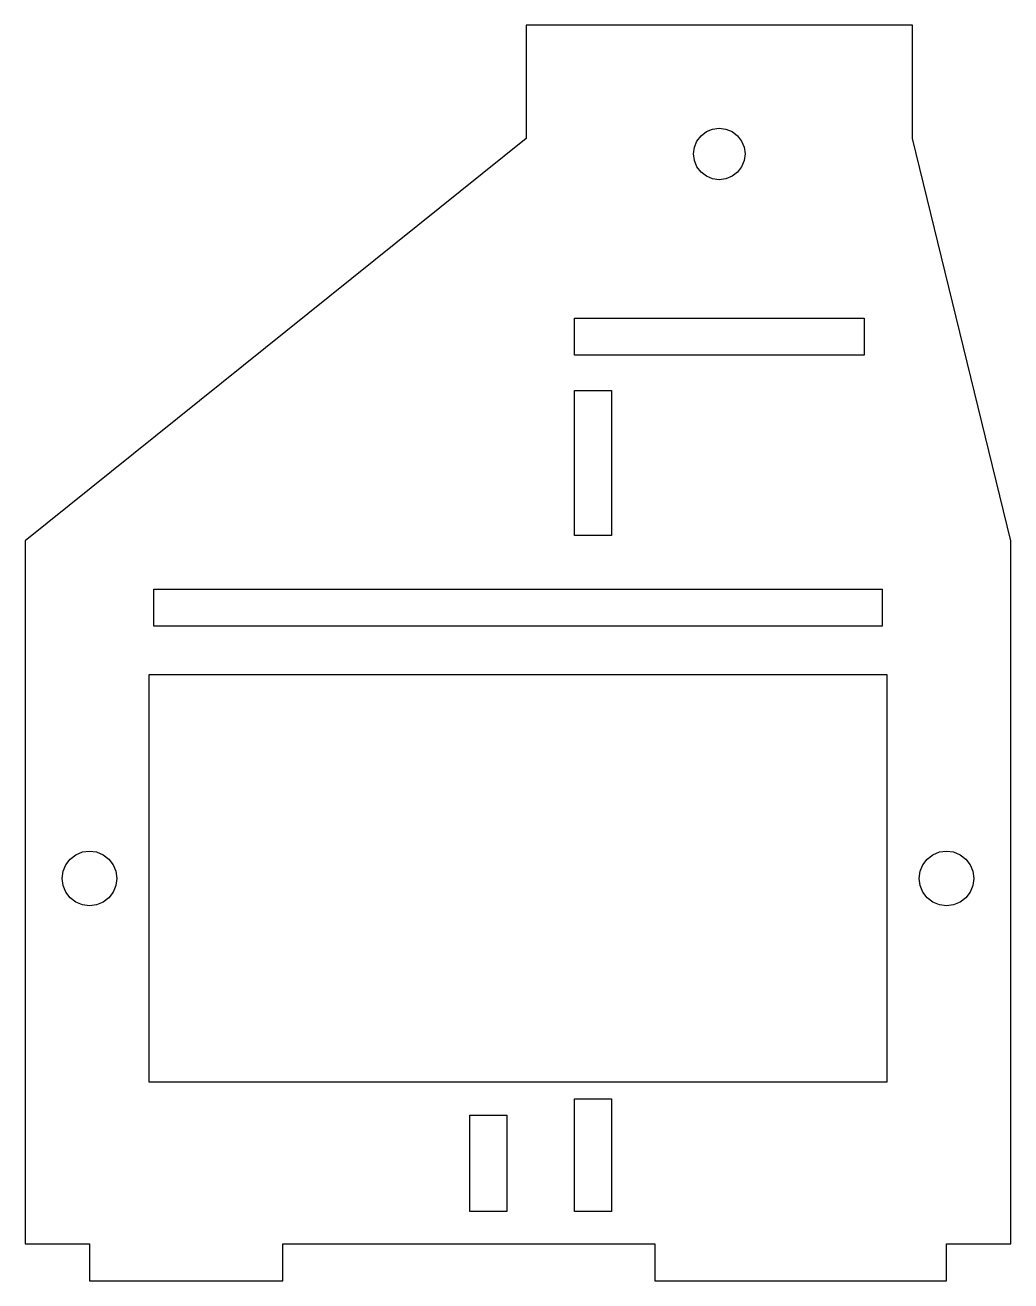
# Model space of a CAD drawing. Header units: metres. Extents: x -43.1 to 18.1, y 68 to 146.
import ezdxf

# ---------------------------------------------------------------- set-up
doc = ezdxf.new("R2010")
doc.units = ezdxf.units.M

msp = doc.modelspace()

# ---------------------------------------------------------------- linework, layer by layer
for p, q in [((12, 146), (-12, 146)), ((-12, 146), (-12, 138.96)), ((12, 138.96), (12, 146)), ((-12, 138.96), (-43.0975, 113.96)), ((-1.38564, 138.8), (-1.13136, 139.131)), ((-1.13136, 139.131), (-0.799988, 139.386)), ((-0.799988, 139.386), (-0.414108, 139.545)), ((-0.414108, 139.545), (0, 139.6)), ((0, 139.6), (0.414108, 139.545)), ((0.414108, 139.545), (0.799988, 139.386)), ((0.799988, 139.386), (1.13136, 139.131)), ((1.13136, 139.131), (1.38564, 138.8)), ((18.1075, 113.96), (12, 138.96)), ((-1.59999, 138), (-1.54547, 138.414)), ((-1.54547, 138.414), (-1.38564, 138.8)), ((1.38564, 138.8), (1.54547, 138.414)), ((1.54547, 138.414), (1.59999, 138)), ((-1.54547, 137.586), (-1.59999, 138)), ((-1.38564, 137.2), (-1.54547, 137.586)), ((1.54547, 137.586), (1.38564, 137.2)), ((1.59999, 138), (1.54547, 137.586)), ((-1.13136, 136.869), (-1.38564, 137.2)), ((-0.799988, 136.614), (-1.13136, 136.869)), ((-0.414108, 136.455), (-0.799988, 136.614)), ((0.799988, 136.614), (0.414108, 136.455)), ((1.13136, 136.869), (0.799988, 136.614)), ((1.38564, 137.2), (1.13136, 136.869)), ((0, 136.4), (-0.414108, 136.455)), ((0.414108, 136.455), (0, 136.4)), ((-9, 125.5), (-9, 127.8)), ((-9, 127.8), (9, 127.8)), ((9, 127.8), (9, 125.5)), ((9, 125.5), (-9, 125.5)), ((-9, 114.3), (-9, 123.3)), ((-9, 123.3), (-6.7, 123.3)), ((-6.7, 123.3), (-6.7, 114.3)), ((-43.0975, 113.96), (-43.11, 113.96)), ((-43.11, 113.96), (-43.11, 70.3)), ((-6.7, 114.3), (-9, 114.3)), ((18.11, 113.96), (18.1075, 113.96)), ((18.11, 70.3), (18.11, 113.96)), ((-35.11, 108.66), (-35.11, 110.96)), ((-35.11, 110.96), (10.11, 110.96)), ((10.11, 110.96), (10.11, 108.66)), ((10.11, 108.66), (-35.11, 108.66)), ((-35.41, 80.34), (-35.41, 105.66)), ((-35.41, 105.66), (10.41, 105.66)), ((10.41, 105.66), (10.41, 80.34)), ((-40.3121, 94.2021), (-39.96, 94.4722)), ((-39.96, 94.4722), (-39.55, 94.6421)), ((-39.55, 94.6421), (-39.11, 94.7)), ((-39.11, 94.7), (-38.67, 94.6421)), ((-38.67, 94.6421), (-38.26, 94.4722)), ((-38.26, 94.4722), (-37.9079, 94.2021)), ((12.9079, 94.2021), (13.26, 94.4722)), ((13.26, 94.4722), (13.67, 94.6421)), ((13.67, 94.6421), (14.11, 94.7)), ((14.11, 94.7), (14.55, 94.6421)), ((14.55, 94.6421), (14.96, 94.4722)), ((14.96, 94.4722), (15.3121, 94.2021)), ((-40.7521, 93.44), (-40.5822, 93.85)), ((-40.5822, 93.85), (-40.3121, 94.2021)), ((-37.9079, 94.2021), (-37.6378, 93.85)), ((-37.6378, 93.85), (-37.4679, 93.44)), ((12.4679, 93.44), (12.6378, 93.85)), ((12.6378, 93.85), (12.9079, 94.2021)), ((15.3121, 94.2021), (15.5822, 93.85)), ((15.5822, 93.85), (15.7521, 93.44)), ((-40.81, 93), (-40.7521, 93.44)), ((-40.7521, 92.56), (-40.81, 93)), ((-37.4679, 93.44), (-37.41, 93)), ((-37.41, 93), (-37.4679, 92.56)), ((12.41, 93), (12.4679, 93.44)), ((12.4679, 92.56), (12.41, 93)), ((15.7521, 93.44), (15.81, 93)), ((15.81, 93), (15.7521, 92.56)), ((-40.5822, 92.15), (-40.7521, 92.56)), ((-40.3121, 91.7979), (-40.5822, 92.15)), ((-37.6378, 92.15), (-37.9079, 91.7979)), ((-37.4679, 92.56), (-37.6378, 92.15)), ((12.6378, 92.15), (12.4679, 92.56)), ((12.9079, 91.7979), (12.6378, 92.15)), ((15.5822, 92.15), (15.3121, 91.7979)), ((15.7521, 92.56), (15.5822, 92.15)), ((-39.96, 91.5278), (-40.3121, 91.7979)), ((-39.55, 91.3579), (-39.96, 91.5278)), ((-39.11, 91.3), (-39.55, 91.3579)), ((-38.67, 91.3579), (-39.11, 91.3)), ((-38.26, 91.5278), (-38.67, 91.3579)), ((-37.9079, 91.7979), (-38.26, 91.5278)), ((13.26, 91.5278), (12.9079, 91.7979)), ((13.67, 91.3579), (13.26, 91.5278)), ((14.11, 91.3), (13.67, 91.3579)), ((14.55, 91.3579), (14.11, 91.3)), ((14.96, 91.5278), (14.55, 91.3579)), ((15.3121, 91.7979), (14.96, 91.5278)), ((10.41, 80.34), (-35.41, 80.34)), ((-9, 72.3), (-9, 79.3)), ((-9, 79.3), (-6.7, 79.3)), ((-6.7, 79.3), (-6.7, 72.3)), ((-15.5, 72.3), (-15.5, 78.3)), ((-15.5, 78.3), (-13.2, 78.3)), ((-13.2, 78.3), (-13.2, 72.3)), ((-13.2, 72.3), (-15.5, 72.3)), ((-6.7, 72.3), (-9, 72.3)), ((-43.11, 70.3), (-39.11, 70.3)), ((-39.11, 70.3), (-39.11, 68)), ((-27.11, 70.3), (-4, 70.3)), ((-27.11, 68), (-27.11, 70.3)), ((-4, 70.3), (-4, 68)), ((14.11, 68), (14.11, 70.3)), ((14.11, 70.3), (18.11, 70.3)), ((-39.11, 68), (-27.11, 68)), ((-4, 68), (14.11, 68))]:
    msp.add_line(p, q)

doc.saveas('drawing.dxf')
